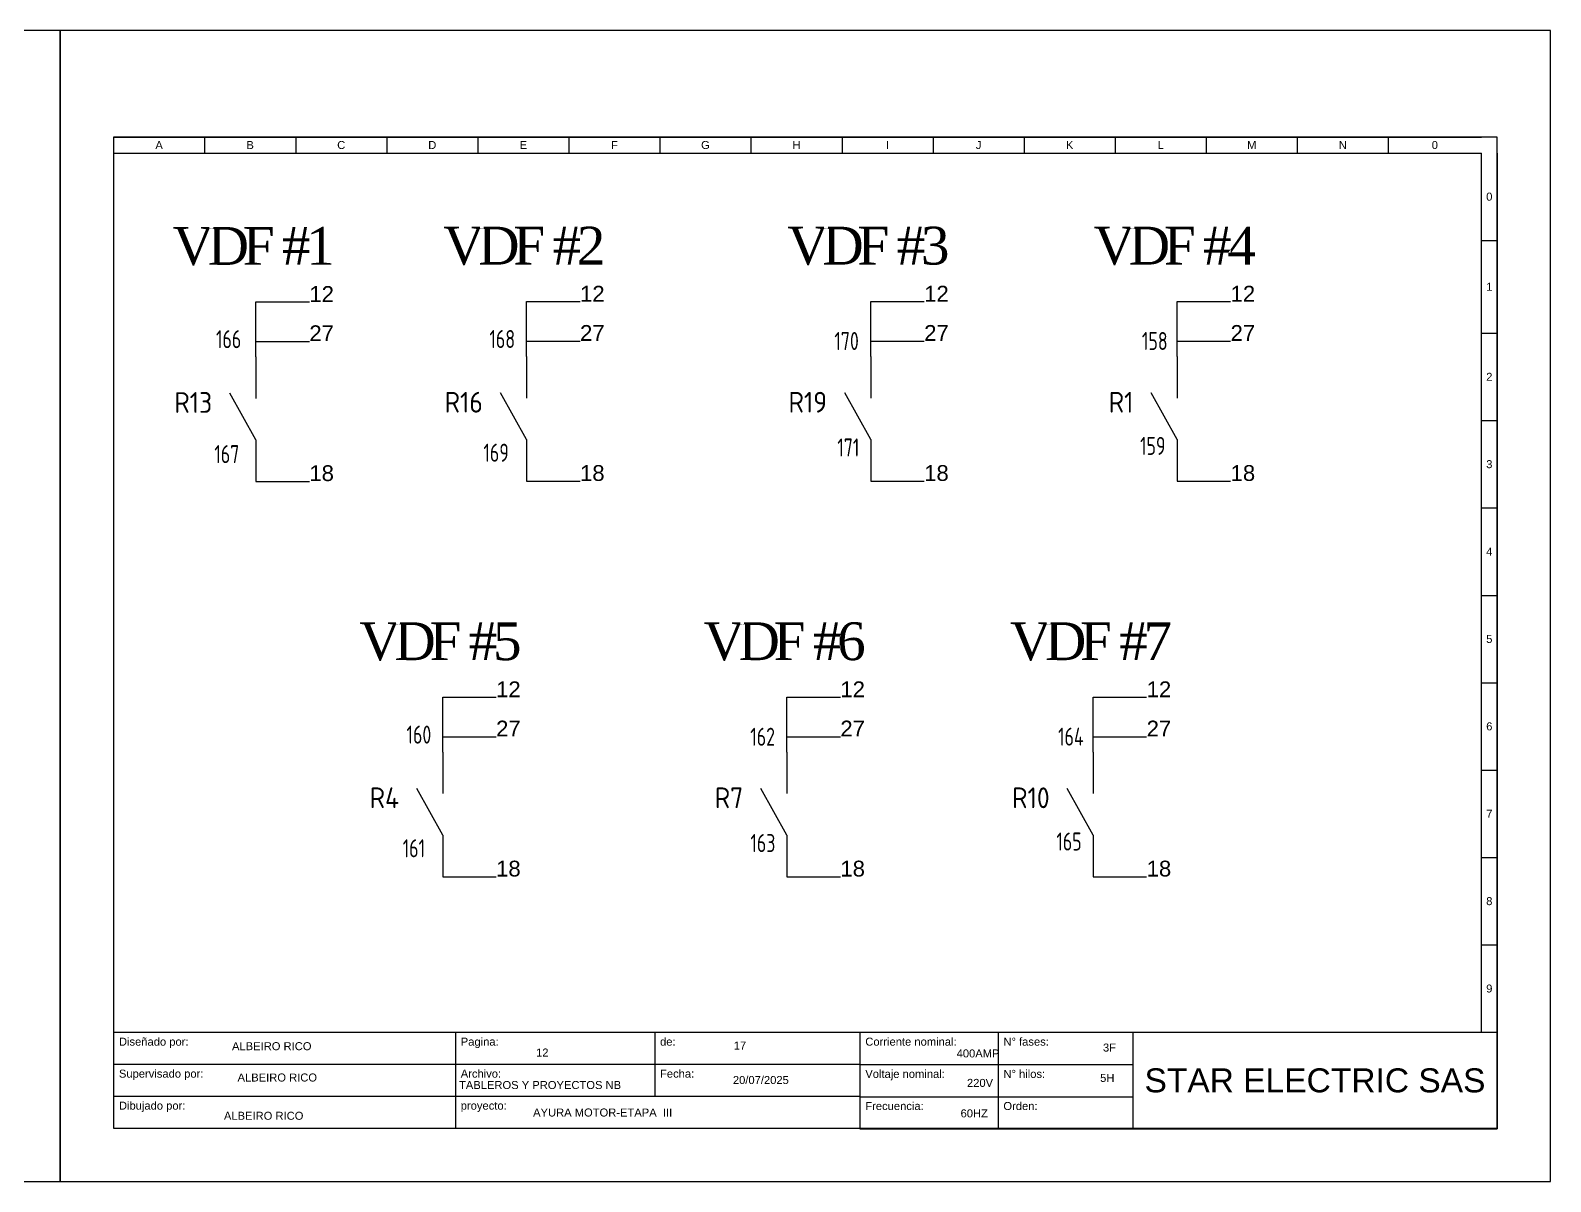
# Model space of a CAD drawing. Header units: millimetres. Extents: x 691 to 18605, y 670 to 10026.
# Drawn here: x 12278 to 13350, y 9213 to 10026 of the extents above; entities that cross this region are included whole.
import ezdxf
from ezdxf.enums import TextEntityAlignment as Align

# ---------------------------------------------------------------- set-up
doc = ezdxf.new("R2010")
doc.units = ezdxf.units.MM
for name, color, linetype in [('CO_TEXTO', 7, 'Continuous'), ('SYMS', 7, 'Continuous'), ('TAGS', 150, 'Continuous'), ('WIRENO', 72, 'Continuous')]:
    doc.layers.add(name, color=color, linetype=linetype)
doc.styles.add('ROMANS', font='romans')
doc.styles.get("Standard").update_dxf_attribs({"font": 'arial.ttf'})
doc.styles.add('WD_IEC', font='ISOCP2.shx', dxfattribs={"width": 0.9, "height": 4})

# ---------------------------------------------------------------- blocks, each defined once
blk = doc.blocks.new('*T3')
at = {"color": 0, "linetype": 'ByBlock', "lineweight": -2}
for p, q in [((0, 0), (139.92, 0)), ((0, 0), (0, -18)), ((64.08, 0), (64.08, -18)), ((101.44, 0), (101.44, -12)), ((139.92, 0), (139.92, -18)), ((0, -6), (139.92, -6)), ((0, -12), (139.92, -12)), ((0, -18), (139.92, -18))]:
    blk.add_line(p, q, dxfattribs=at)
at = {"color": 0, "char_height": 1.5, "attachment_point": 1}
for s, insert, width in [('{\\fArial|b0|i0|c162|p34;Diseñado por:}', (1, -1), 62.0824), ('{\\fArial|b0|i0|c162|p34;Pagina:}', (65.08, -1), 35.3574), ('{\\fArial|b0|i0|c162|p34;de}:', (102.44, -1), 36.4813), ('{\\fArial|b0|i0|c162|p34;Supervisado por:}', (1, -7), 62.0824), ('{\\fArial|b0|i0|c162|p34;Archivo:}', (65.08, -7), 35.3574), ('Fecha:', (102.44, -7), 36.4813), ('Dibujado por:', (1, -13), 62.0824), ('{\\fArial|b0|i0|c162|p34;proyecto:}', (65.08, -13), 73.8387)]:
    blk.add_mtext(s, dxfattribs=dict(at, insert=insert, width=width))
blk = doc.blocks.new('*T4')
at = {"color": 0, "linetype": 'ByBlock', "lineweight": -2}
for p, q in [((0, 0), (119.48, 0)), ((0, 0), (0, -18.07)), ((25.89, 0), (25.89, -18.07)), ((51.13, 0), (51.13, -18.07)), ((119.48, 0), (119.48, -18.07)), ((0, -6.05), (51.13, -6.05)), ((0, -12.07), (51.13, -12.07)), ((0, -18.07), (119.48, -18.07))]:
    blk.add_line(p, q, dxfattribs=at)
at = {"color": 0}
for s, insert, char_height, width, attachment_point in [('Corriente nominal:', (1, -1), 1.5, 23.894, 1), ('{\\fArial|b0|i0|c162|p34;N° fases:}', (26.89, -1), 1.5, 23.2313, 1), ('Voltaje nominal:', (1, -7.05), 1.5, 23.894, 1), ('{\\fArial|b0|i0|c162|p34;N° hilos:}', (26.89, -7.05), 1.5, 23.2313, 1), ('{\\fArial|b0|i0|c162|p34;STAR ELECTRIC SAS}', (85.3, -9.04), 4.5, 66.3536, 5), ('Frecuencia:', (1, -13.07), 1.5, 23.894, 1), ('{\\fArial|b0|i0|c162|p34;Orden}:', (26.89, -13.07), 1.5, 23.2313, 1)]:
    blk.add_mtext(s, dxfattribs=dict(at, insert=insert, char_height=char_height, width=width, attachment_point=attachment_point))
blk = doc.blocks.new('CAJETIN')
for p, q in [((0, 185.97), (-259.4, 185.97)), ((-259.4, 185.97), (-259.4, 0.07)), ((-259.4, 185.97), (-2.99, 185.97)), ((-259.4, 185.97), (-259.4, 182.97)), ((-242.33, 185.97), (-242.33, 182.97)), ((-225.26, 185.97), (-225.26, 182.97)), ((-208.19, 185.97), (-208.19, 182.97)), ((-191.12, 185.97), (-191.12, 182.97)), ((-174.05, 185.97), (-174.05, 182.97)), ((-156.98, 185.97), (-156.98, 182.97)), ((-139.91, 185.97), (-139.91, 182.97)), ((-122.84, 185.97), (-122.84, 182.97)), ((-105.77, 185.97), (-105.77, 182.97)), ((-88.7, 185.97), (-88.7, 182.97)), ((-71.64, 185.97), (-71.64, 182.97)), ((-54.57, 185.97), (-54.57, 182.97)), ((-37.5, 185.97), (-37.5, 182.97)), ((-20.43, 185.97), (-20.43, 182.97)), ((0, 0.07), (0, 185.97)), ((-259.4, 182.97), (-2.99, 182.97)), ((-3, 182.97), (-3, 18.07)), ((0, 182.97), (0, 18.07)), ((-3, 166.58), (0, 166.58)), ((-3, 149.19), (0, 149.19)), ((-3, 132.8), (0, 132.8)), ((-3, 116.41), (0, 116.41)), ((-3, 100.02), (0, 100.02)), ((-3, 83.63), (0, 83.63)), ((-3, 67.24), (0, 67.24)), ((-3, 50.85), (0, 50.85)), ((-3, 34.46), (0, 34.46)), ((-3, 18.07), (0, 18.07)), ((-259.4, 0.07), (0, 0.07))]:
    blk.add_line(p, q)
blk.add_lwpolyline([(-269.4, -9.93), (10, -9.93), (10, 205.97), (-269.4, 205.97)], close=True)
for name, p in [('*T3', (-259.4, 18.07)), ('*T4', (-119.48, 18.07))]:
    blk.add_blockref(name, p)
blk.add_text('0', height=1.5).set_placement((-2.08, 174.04))
at = {"char_height": 1.5, "attachment_point": 5}
for s, insert, width in [('C', (-216.73, 184.47), 17.0695), ('G', (-148.45, 184.47), 17.0695), ('0', (-11.71, 184.47), 17.4362), ('A', (-250.87, 184.47), 17.0695), ('B', (-233.8, 184.47), 17.0695), ('D', (-199.66, 184.47), 17.0695), ('E', (-182.59, 184.47), 17.0695), ('F', (-165.52, 184.47), 17.0695), ('H', (-131.38, 184.47), 17.0695), ('I', (-114.31, 184.47), 17.0695), ('J', (-97.24, 184.47), 17.0695), ('K', (-80.17, 184.47), 17.0695), ('L', (-63.1, 184.47), 17.0695), ('M', (-46.03, 184.47), 17.0695), ('N', (-28.96, 184.47), 17.0695), ('1', (-1.5, 157.89), 3), ('2', (-1.5, 141), 3), ('3', (-1.5, 124.61), 3), ('4', (-1.5, 108.22), 3), ('5', (-1.5, 91.83), 3), ('6', (-1.5, 75.44), 3), ('7', (-1.5, 59.05), 3), ('8', (-1.5, 42.66), 3), ('9', (-1.5, 26.27), 3)]:
    blk.add_mtext(s, dxfattribs=dict(at, insert=insert, width=width))
for tag, p in [('DISEÑADO_POR', (-230.86, 14.78)), ('SUPERVISADO_POR', (-229.59, 8.32)), ('DIBUJADO_POR', (-231.25, 2.42))]:
    blk.add_attdef(tag, text='', height=1.5).set_placement(p, align=Align.MIDDLE)
for tag, p in [('PAGINA', (-180.19, 13.54)), ('DE', (-143.12, 14.83)), ('A', (-97.02, 13.49)), ('F', (-73.9, 14.47)), ('ARCHIVO', (-179.45, 8.2)), ('FECHA', (-143.31, 8.38)), ('V', (-96.96, 8.58)), ('H', (-74.46, 8.76)), ('PROYECTO', (-180.75, 3.04)), ('HZ', (-98.06, 2.87)), ('OR', (-74.83, 2.5))]:
    blk.add_attdef(tag, p, '', height=1.5)
blk = doc.blocks.new('VCR21')
for p, q in [((0, 7.5), (0, 2.5)), ((0, -2.5), (-3.12, 3.12)), ((0, -2.5), (0, -7.5))]:
    blk.add_line(p, q)
at = {"style": 'WD_IEC'}
for tag, p in [('INST', (-5.25, 6.75)), ('LOC', (-5.25, 3.75)), ('TAG2', (-5.25, 0.75)), ('XREF', (-5.25, -3.75)), ('DESC1', (-5.25, -6.75)), ('DESC2', (-5.25, -9.75)), ('DESC3', (-5.25, -12.75))]:
    blk.add_attdef(tag, text='', height=2.5, dxfattribs=at).set_placement(p, align=Align.RIGHT)
at = {"style": 'WD_IEC', "flags": 1}
for tag, p, height in [('X2TERM01', (0, 7.5), 0.32), ('X4LINK', (-2.75, 0), 0.32), ('X1LINK', (-0.5, 0), 0.32), ('CONTACT', (4, -3.5), 1), ('FAMILY', (4, -5), 1), ('COMMON', (5.25, -4.75), 1), ('X8TERM02', (0, -7.5), 0.32)]:
    blk.add_attdef(tag, p, '', height=height, dxfattribs=at)
at = {"style": 'WD_IEC'}
blk.add_attdef('TERM01', text='', height=2, rotation=90, dxfattribs=at).set_placement((-1, 7.5), align=Align.RIGHT)
blk.add_attdef('TERM02', (-1, -7.5), '', height=2, rotation=90, dxfattribs=at)
blk = doc.blocks.new('WD_WNV')
at = {"linetype": 'Continuous', "style": 'WD_IEC', "width": 0.8}
blk.add_attdef('WIRENO', text='', height=2.5, dxfattribs=at).set_placement((-1.6, 0), align=Align.MIDDLE_RIGHT)
at = {"style": 'WD_IEC', "flags": 1}
for tag, p in [('W08USER', (-1, 0.375)), ('W04USER', (-1, 0.875)), ('W05USER', (-1, 0.75)), ('W09USER', (-1, 0.25)), ('W03USER', (-1, 1)), ('W06USER', (-1, 0.625)), ('W07USER', (-1, 0.5)), ('W02USER', (-1, 1.125)), ('W01USER', (-1, 1.25)), ('W10USER', (-1, 0.125))]:
    blk.add_attdef(tag, text='', height=0.08, dxfattribs=at).set_placement(p, align=Align.CENTER)

msp = doc.modelspace()

# ---------------------------------------------------------------- linework, layer by layer
at = {"color": 0, "lineweight": -2}
for p, q in [((12436.6, 9795.4), (12436.6, 9834.1)), ((12436.6, 9834.1), (12474.3, 9834.1)), ((12627.5, 9795.6), (12627.5, 9834.3)), ((12627.5, 9834.3), (12665.2, 9834.3)), ((12870.2, 9795.6), (12870.2, 9834.3)), ((12870.2, 9834.3), (12907.9, 9834.3)), ((13086.3, 9795.6), (13086.3, 9834.3)), ((13086.3, 9834.3), (13124, 9834.3)), ((12436.6, 9806.2), (12474.3, 9806.2)), ((12627.5, 9806.4), (12665.2, 9806.4)), ((12870.2, 9806.4), (12907.9, 9806.4)), ((13086.3, 9806.4), (13124, 9806.4)), ((12436.6, 9707.5), (12474.3, 9707.5)), ((12627.5, 9707.7), (12665.2, 9707.7)), ((12870.2, 9707.7), (12907.9, 9707.7)), ((13086.3, 9707.7), (13124, 9707.7)), ((12568.4, 9516.5), (12568.4, 9555.2)), ((12568.4, 9555.2), (12606, 9555.2)), ((12811.1, 9516.5), (12811.1, 9555.2)), ((12811.1, 9555.2), (12848.8, 9555.2)), ((13027.1, 9516.5), (13027.1, 9555.2)), ((13027.1, 9555.2), (13064.8, 9555.2)), ((12568.4, 9527.3), (12606, 9527.3)), ((12811.1, 9527.3), (12848.8, 9527.3)), ((13027.1, 9527.3), (13064.8, 9527.3)), ((12568.4, 9428.5), (12606, 9428.5)), ((12811.1, 9428.5), (12848.8, 9428.5)), ((13027.1, 9428.5), (13064.8, 9428.5))]:
    msp.add_line(p, q, dxfattribs=at)

# ---------------------------------------------------------------- block references
at = {"color": 0}
ref = msp.add_blockref('CAJETIN', (12261, 9250.8), dxfattribs=dict(at, xscale=3.761929394681115, yscale=3.761929394681115, zscale=3.761929394681115))
ref.add_attrib('5H', '5H', (11980.9, 9283.8), dxfattribs={"height": 5.64})
ref.add_attrib('3F', '3F', (11983, 9305.2), dxfattribs={"height": 5.64})
ref.add_attrib('HZ', '60HZ', dxfattribs={"height": 5.64}).set_placement((11892.1, 9261.6), align=Align.MIDDLE)
ref.add_attrib('V', '220V', dxfattribs={"height": 5.64}).set_placement((11896.2, 9283.1), align=Align.MIDDLE)
ref.add_attrib('A', '400AMP', dxfattribs={"height": 5.64}).set_placement((11894.8, 9303.9), align=Align.MIDDLE)
ref.add_attrib('PROYECTO', 'AYURA MOTOR-ETAPA  III', dxfattribs={"height": 5.643}).set_placement((11581, 9262.2), align=Align.MIDDLE_LEFT)
ref.add_attrib('ARCHIVO', 'TABLEROS Y PROYECTOS NB', dxfattribs={"height": 5.643}).set_placement((11585.9, 9281.6), align=Align.MIDDLE)
ref.add_attrib('DE', '17', (11722.6, 9306.6), dxfattribs={"height": 5.64})
ref.add_attrib('PAGINA', '11', (11583.1, 9301.7), dxfattribs={"height": 5.64})
ref.add_attrib('FECHA', '20/07/2025', (11721.9, 9282.3), dxfattribs={"height": 5.64})
ref.add_attrib('DIBUJADO_POR', 'ALBEIRO RICO', dxfattribs={"height": 5.643}).set_placement((11391, 9259.9), align=Align.MIDDLE)
ref.add_attrib('SUPERVISADO_POR', 'ALBEIRO RICO', dxfattribs={"height": 5.643}).set_placement((11400.6, 9286.9), align=Align.MIDDLE)
ref.add_attrib('DISEÑADO_POR', 'ALBEIRO RICO', dxfattribs={"height": 5.643}).set_placement((11396.7, 9309), align=Align.MIDDLE)
ref = msp.add_blockref('CAJETIN', (13312.1, 9250.8), dxfattribs=dict(at, xscale=3.761929394681115, yscale=3.761929394681115, zscale=3.761929394681115))
ref.add_attrib('5H', '5H', (13032, 9283.8), dxfattribs={"height": 5.64})
ref.add_attrib('3F', '3F', (13034, 9305.2), dxfattribs={"height": 5.64})
ref.add_attrib('HZ', '60HZ', dxfattribs={"height": 5.64}).set_placement((12943.2, 9261.6), align=Align.MIDDLE)
ref.add_attrib('V', '220V', dxfattribs={"height": 5.64}).set_placement((12947.3, 9283.1), align=Align.MIDDLE)
ref.add_attrib('A', '400AMP', dxfattribs={"height": 5.64}).set_placement((12945.9, 9303.9), align=Align.MIDDLE)
ref.add_attrib('PROYECTO', 'AYURA MOTOR-ETAPA  III', dxfattribs={"height": 5.643}).set_placement((12632.1, 9262.2), align=Align.MIDDLE_LEFT)
ref.add_attrib('ARCHIVO', 'TABLEROS Y PROYECTOS NB', dxfattribs={"height": 5.643}).set_placement((12637, 9281.6), align=Align.MIDDLE)
ref.add_attrib('DE', '17', (12773.6, 9306.6), dxfattribs={"height": 5.64})
ref.add_attrib('PAGINA', '12', (12634.2, 9301.7), dxfattribs={"height": 5.64})
ref.add_attrib('FECHA', '20/07/2025', (12773, 9282.3), dxfattribs={"height": 5.64})
ref.add_attrib('DIBUJADO_POR', 'ALBEIRO RICO', dxfattribs={"height": 5.643}).set_placement((12442.1, 9259.9), align=Align.MIDDLE)
ref.add_attrib('SUPERVISADO_POR', 'ALBEIRO RICO', dxfattribs={"height": 5.643}).set_placement((12451.7, 9286.9), align=Align.MIDDLE)
ref.add_attrib('DISEÑADO_POR', 'ALBEIRO RICO', dxfattribs={"height": 5.643}).set_placement((12447.8, 9309), align=Align.MIDDLE)
at = {"layer": 'SYMS', "color": 0}
ref = msp.add_blockref('VCR21', (12436.6, 9751.4), dxfattribs=dict(at, xscale=5.86247368497301, yscale=5.86247368497301, zscale=5.86247368497301))
ref.add_attrib('TAG2', 'R13', dxfattribs={"layer": 'TAGS', "height": 14.66, "style": 'WD_IEC'}).set_placement((12405.8, 9755.8), align=Align.RIGHT)
ref = msp.add_blockref('VCR21', (12627.5, 9751.6), dxfattribs=dict(at, xscale=5.86247368497301, yscale=5.86247368497301, zscale=5.86247368497301))
ref.add_attrib('TAG2', 'R16', dxfattribs={"layer": 'TAGS', "height": 14.66, "style": 'WD_IEC'}).set_placement((12596.7, 9756), align=Align.RIGHT)
ref = msp.add_blockref('VCR21', (12870.2, 9751.6), dxfattribs=dict(at, xscale=5.86247368497301, yscale=5.86247368497301, zscale=5.86247368497301))
ref.add_attrib('TAG2', 'R19', dxfattribs={"layer": 'TAGS', "height": 14.66, "style": 'WD_IEC'}).set_placement((12839.4, 9756), align=Align.RIGHT)
ref = msp.add_blockref('VCR21', (13086.3, 9751.6), dxfattribs=dict(at, xscale=5.86247368497301, yscale=5.86247368497301, zscale=5.86247368497301))
ref.add_attrib('TAG2', 'R1', dxfattribs={"layer": 'TAGS', "height": 14.66, "style": 'WD_IEC'}).set_placement((13055.5, 9756), align=Align.RIGHT)
ref = msp.add_blockref('VCR21', (12568.4, 9472.5), dxfattribs=dict(at, xscale=5.86247368497301, yscale=5.86247368497301, zscale=5.86247368497301))
ref.add_attrib('TAG2', 'R4', dxfattribs={"layer": 'TAGS', "height": 14.66, "style": 'WD_IEC'}).set_placement((12537.6, 9476.9), align=Align.RIGHT)
ref = msp.add_blockref('VCR21', (12811.1, 9472.5), dxfattribs=dict(at, xscale=5.86247368497301, yscale=5.86247368497301, zscale=5.86247368497301))
ref.add_attrib('TAG2', 'R7', dxfattribs={"layer": 'TAGS', "height": 14.66, "style": 'WD_IEC'}).set_placement((12780.3, 9476.9), align=Align.RIGHT)
ref = msp.add_blockref('VCR21', (13027.1, 9472.5), dxfattribs=dict(at, xscale=5.86247368497301, yscale=5.86247368497301, zscale=5.86247368497301))
ref.add_attrib('TAG2', 'R10', dxfattribs={"layer": 'TAGS', "height": 14.66, "style": 'WD_IEC'}).set_placement((12996.4, 9476.9), align=Align.RIGHT)
at = {"layer": 'WIRENO', "color": 0}
ref = msp.add_blockref('WD_WNV', (12464.9, 9788.8), dxfattribs=dict(at, xscale=5.086260075254467, yscale=5.086260075254467, zscale=5.086260075254467))
ref.add_attrib('WIRENO', '166', dxfattribs={"linetype": 'Continuous', "height": 12.72, "style": 'WD_IEC', "width": 0.8}).set_placement((12426.3, 9807.8), align=Align.MIDDLE_RIGHT)
ref = msp.add_blockref('WD_WNV', (12658, 9789), dxfattribs=dict(at, xscale=5.086260075254467, yscale=5.086260075254467, zscale=5.086260075254467))
ref.add_attrib('WIRENO', '168', dxfattribs={"linetype": 'Continuous', "height": 12.72, "style": 'WD_IEC', "width": 0.8}).set_placement((12619.4, 9807.9), align=Align.MIDDLE_RIGHT)
ref = msp.add_blockref('WD_WNV', (12900.4, 9787.5), dxfattribs=dict(at, xscale=5.086260075254467, yscale=5.086260075254467, zscale=5.086260075254467))
ref.add_attrib('WIRENO', '170', dxfattribs={"linetype": 'Continuous', "height": 12.72, "style": 'WD_IEC', "width": 0.8}).set_placement((12861.8, 9806.5), align=Align.MIDDLE_RIGHT)
ref = msp.add_blockref('WD_WNV', (13118.2, 9787.6), dxfattribs=dict(at, xscale=5.086260075254467, yscale=5.086260075254467, zscale=5.086260075254467))
ref.add_attrib('WIRENO', '158', dxfattribs={"linetype": 'Continuous', "height": 12.72, "style": 'WD_IEC', "width": 0.8}).set_placement((13079.6, 9806.5), align=Align.MIDDLE_RIGHT)
ref = msp.add_blockref('WD_WNV', (12900.8, 9712.5), dxfattribs=dict(at, xscale=5.086260075254467, yscale=5.086260075254467, zscale=5.086260075254467))
ref.add_attrib('WIRENO', '171', dxfattribs={"linetype": 'Continuous', "height": 12.72, "style": 'WD_IEC', "width": 0.8}).set_placement((12862.2, 9731.4), align=Align.MIDDLE_RIGHT)
ref = msp.add_blockref('WD_WNV', (13116.7, 9713.6), dxfattribs=dict(at, xscale=5.086260075254467, yscale=5.086260075254467, zscale=5.086260075254467))
ref.add_attrib('WIRENO', '159', dxfattribs={"linetype": 'Continuous', "height": 12.72, "style": 'WD_IEC', "width": 0.8}).set_placement((13078.1, 9732.5), align=Align.MIDDLE_RIGHT)
ref = msp.add_blockref('WD_WNV', (12463.5, 9707.7), dxfattribs=dict(at, xscale=5.086260075254467, yscale=5.086260075254467, zscale=5.086260075254467))
ref.add_attrib('WIRENO', '167', dxfattribs={"linetype": 'Continuous', "height": 12.72, "style": 'WD_IEC', "width": 0.8}).set_placement((12424.9, 9726.7), align=Align.MIDDLE_RIGHT)
ref = msp.add_blockref('WD_WNV', (12653.6, 9708.8), dxfattribs=dict(at, xscale=5.086260075254467, yscale=5.086260075254467, zscale=5.086260075254467))
ref.add_attrib('WIRENO', '169', dxfattribs={"linetype": 'Continuous', "height": 12.72, "style": 'WD_IEC', "width": 0.8}).set_placement((12615, 9727.7), align=Align.MIDDLE_RIGHT)
ref = msp.add_blockref('WD_WNV', (12598.9, 9509.9), dxfattribs=dict(at, xscale=5.086260075254467, yscale=5.086260075254467, zscale=5.086260075254467))
ref.add_attrib('WIRENO', '160', dxfattribs={"linetype": 'Continuous', "height": 12.72, "style": 'WD_IEC', "width": 0.8}).set_placement((12560.3, 9528.8), align=Align.MIDDLE_RIGHT)
ref = msp.add_blockref('WD_WNV', (12841.3, 9508.4), dxfattribs=dict(at, xscale=5.086260075254467, yscale=5.086260075254467, zscale=5.086260075254467))
ref.add_attrib('WIRENO', '162', dxfattribs={"linetype": 'Continuous', "height": 12.72, "style": 'WD_IEC', "width": 0.8}).set_placement((12802.7, 9527.3), align=Align.MIDDLE_RIGHT)
ref = msp.add_blockref('WD_WNV', (13059.1, 9508.4), dxfattribs=dict(at, xscale=5.086260075254467, yscale=5.086260075254467, zscale=5.086260075254467))
ref.add_attrib('WIRENO', '164', dxfattribs={"linetype": 'Continuous', "height": 12.72, "style": 'WD_IEC', "width": 0.8}).set_placement((13020.4, 9527.4), align=Align.MIDDLE_RIGHT)
ref = msp.add_blockref('WD_WNV', (12841.7, 9433.3), dxfattribs=dict(at, xscale=5.086260075254467, yscale=5.086260075254467, zscale=5.086260075254467))
ref.add_attrib('WIRENO', '163', dxfattribs={"linetype": 'Continuous', "height": 12.72, "style": 'WD_IEC', "width": 0.8}).set_placement((12803, 9452.3), align=Align.MIDDLE_RIGHT)
ref = msp.add_blockref('WD_WNV', (13057.6, 9434.5), dxfattribs=dict(at, xscale=5.086260075254467, yscale=5.086260075254467, zscale=5.086260075254467))
ref.add_attrib('WIRENO', '165', dxfattribs={"linetype": 'Continuous', "height": 12.72, "style": 'WD_IEC', "width": 0.8}).set_placement((13019, 9453.4), align=Align.MIDDLE_RIGHT)
ref = msp.add_blockref('WD_WNV', (12594.5, 9429.7), dxfattribs=dict(at, xscale=5.086260075254467, yscale=5.086260075254467, zscale=5.086260075254467))
ref.add_attrib('WIRENO', '161', dxfattribs={"linetype": 'Continuous', "height": 12.72, "style": 'WD_IEC', "width": 0.8}).set_placement((12555.9, 9448.6), align=Align.MIDDLE_RIGHT)

# ---------------------------------------------------------------- texts
at = {"color": 0, "lineweight": 0}
for s, p in [('12', (12474.3, 9834.1)), ('12', (12665.2, 9834.3)), ('12', (12907.9, 9834.3)), ('12', (13124, 9834.3)), ('27', (12474.3, 9806.4)), ('27', (12665.2, 9806.6)), ('27', (12907.9, 9806.6)), ('27', (13124, 9806.6)), ('18', (12474.3, 9707.7)), ('18', (12665.2, 9707.8)), ('18', (12907.9, 9707.8)), ('18', (13124, 9707.8)), ('12', (12606, 9555.2)), ('12', (12848.8, 9555.2)), ('12', (13064.8, 9555.2)), ('27', (12606, 9527.5)), ('27', (12848.8, 9527.5)), ('27', (13064.8, 9527.5)), ('18', (12606, 9428.7)), ('18', (12848.8, 9428.7)), ('18', (13064.8, 9428.7))]:
    msp.add_text(s, height=11.16, dxfattribs=at).set_placement(p)
at = {"layer": 'CO_TEXTO', "color": 0, "lineweight": 13, "char_height": 26.68, "attachment_point": 4, "rotation": 0, "style": 'ROMANS'}
for s, insert in [('\\A1;{\\fRomantic|b0|i0|c2|p2;\\T0.85;VDF #1}', (12377.9, 9873.3)), ('\\A1;{\\fRomantic|b0|i0|c2|p2;\\T0.85;VDF #2}', (12568.7, 9873.5)), ('\\A1;{\\fRomantic|b0|i0|c2|p2;\\T0.85;VDF #3}', (12811.4, 9873.5)), ('\\A1;{\\fRomantic|b0|i0|c2|p2;\\T0.85;VDF #4}', (13027.5, 9873.5)), ('\\A1;{\\fRomantic|b0|i0|c2|p2;\\T0.85;VDF #5}', (12509.6, 9594.4)), ('\\A1;{\\fRomantic|b0|i0|c2|p2;\\T0.85;VDF #6}', (12752.3, 9594.4)), ('\\A1;{\\fRomantic|b0|i0|c2|p2;\\T0.85;VDF #7}', (12968.4, 9594.4))]:
    msp.add_mtext(s, dxfattribs=dict(at, insert=insert))

doc.saveas('drawing.dxf')
